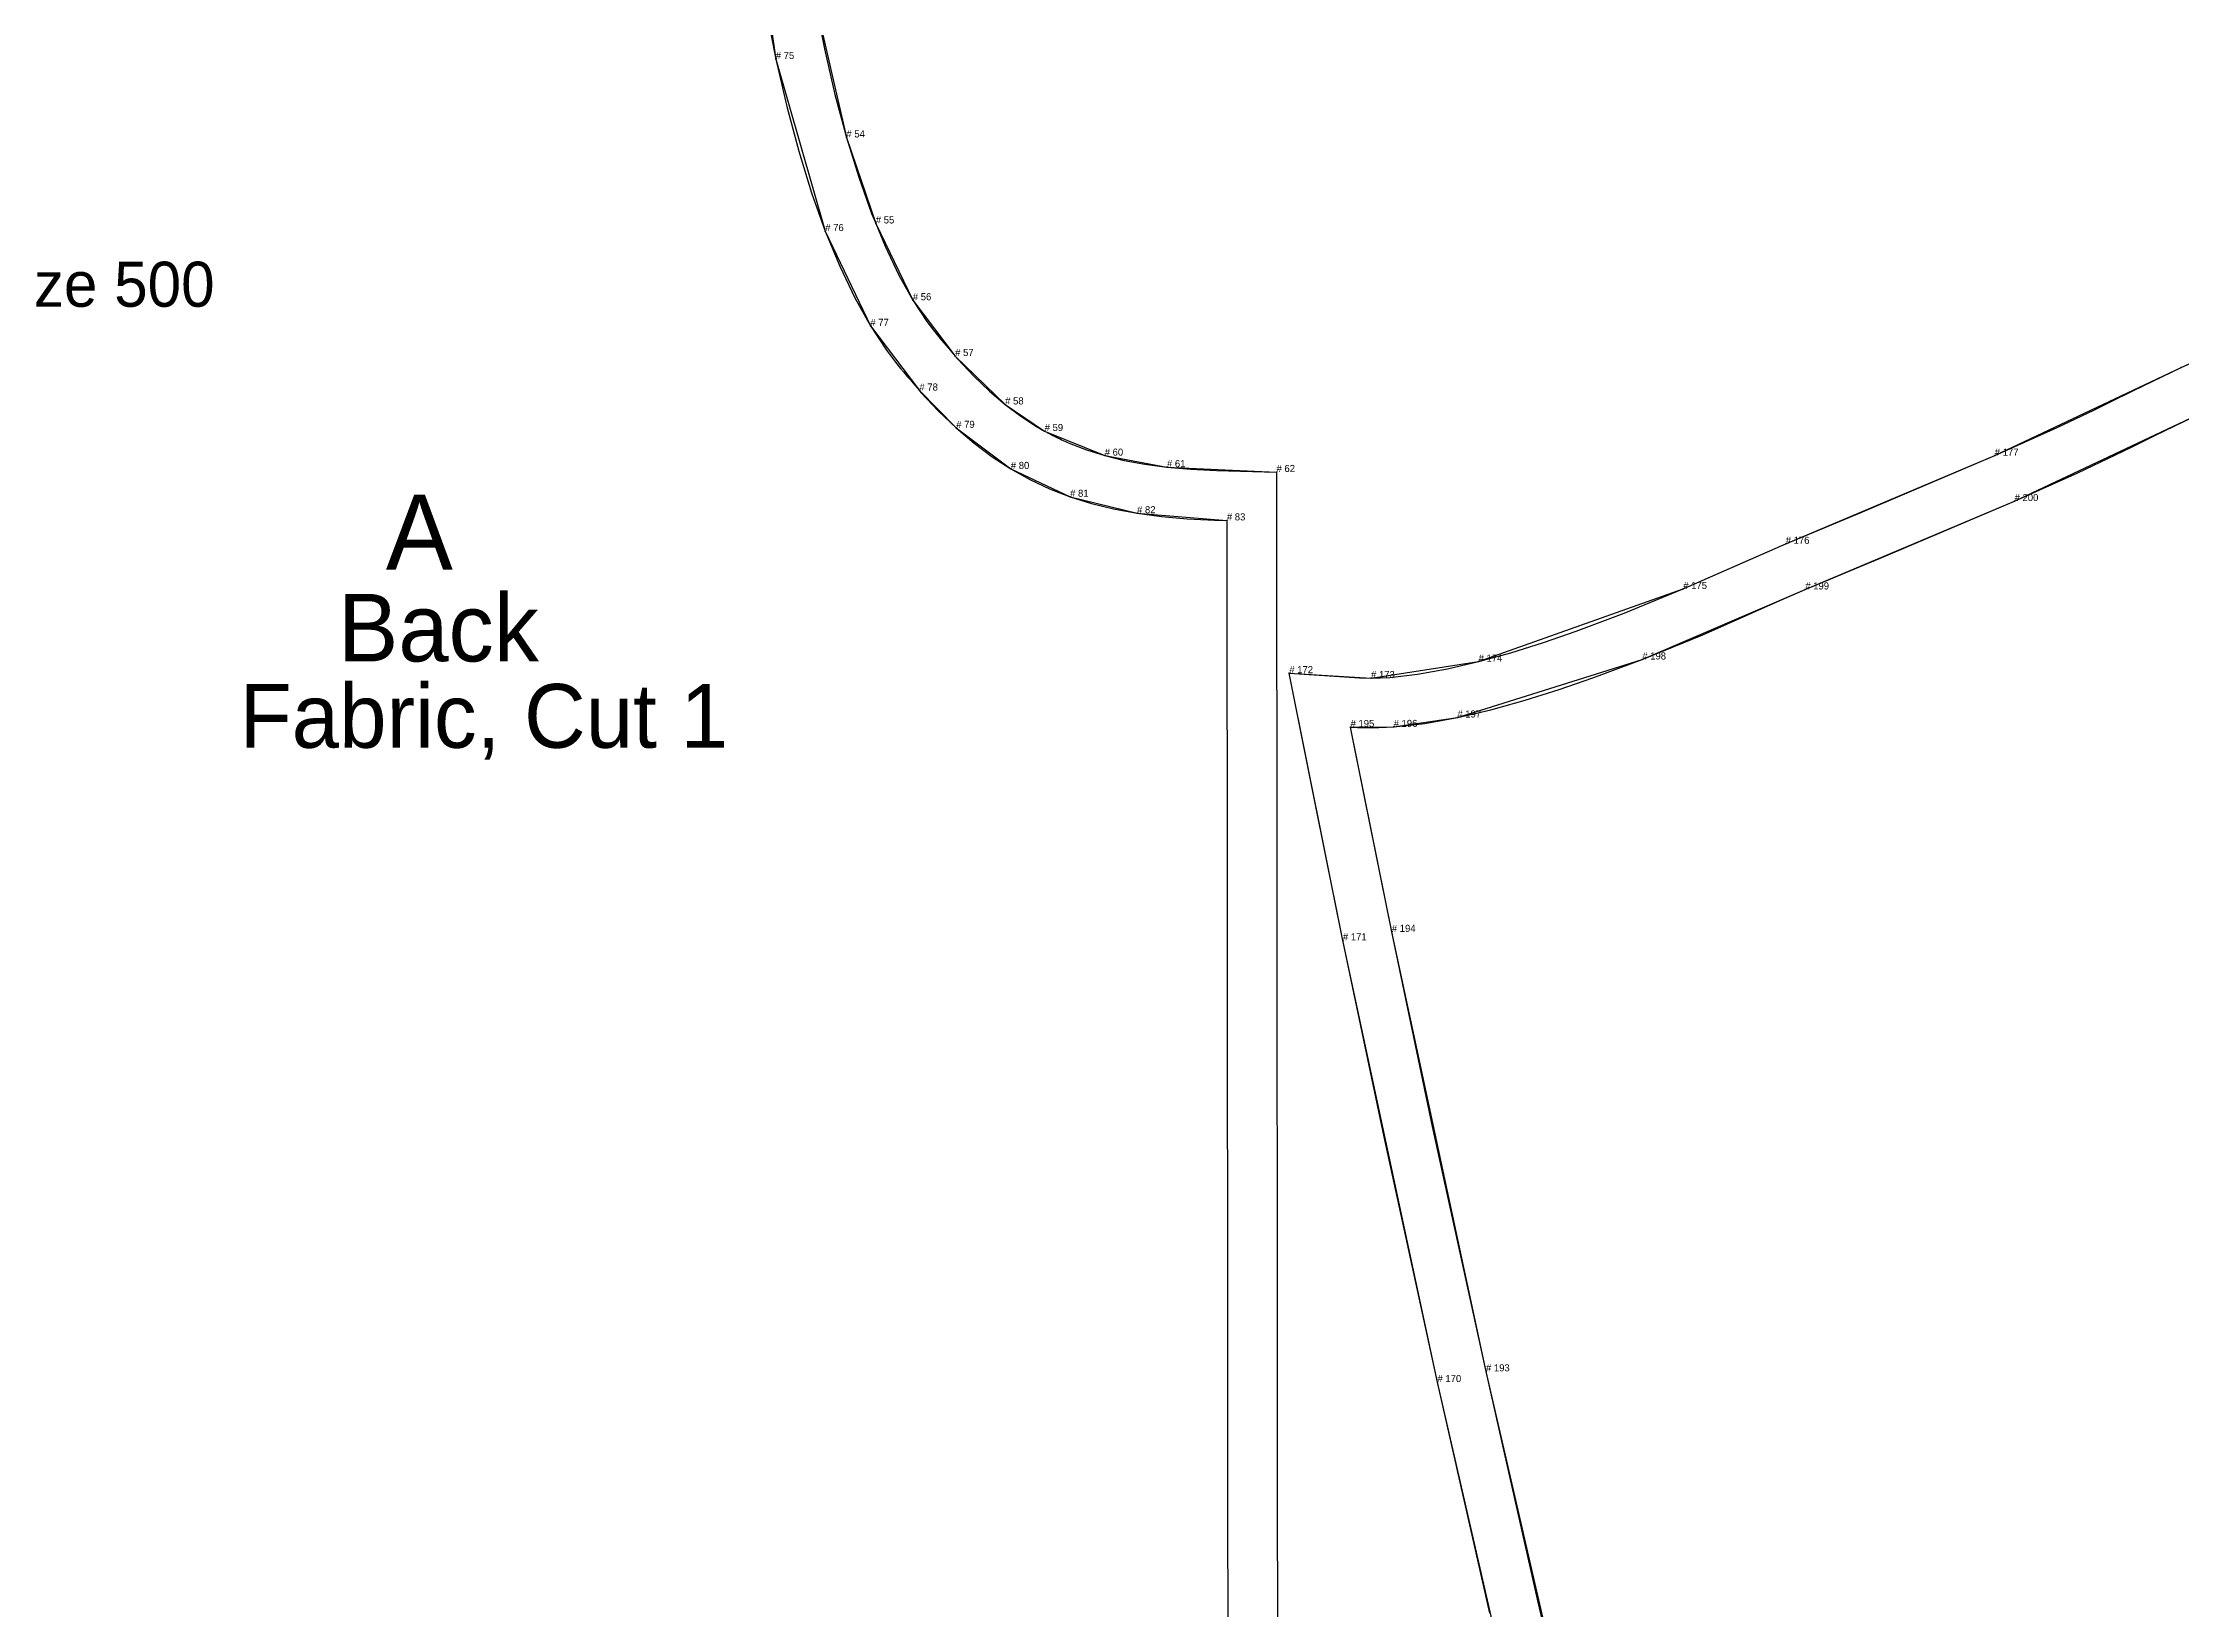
# Model space of a CAD drawing. Extents: x 0 to 1208, y -69 to 896.
# Drawn here: x 604.2 to 905.8, y 464.8 to 685.7 of the extents above; entities that cross this region are included whole.
import ezdxf

# ---------------------------------------------------------------- set-up
doc = ezdxf.new("R2010")
doc.units = 0
for name, color, linetype in [('1', 7, 'CONTINUOUS'), ('14', 7, 'CONTINUOUS'), ('15', 7, 'CONTINUOUS'), ('2', 7, 'CONTINUOUS'), ('3', 7, 'CONTINUOUS'), ('84', 7, 'CONTINUOUS'), ('87', 7, 'CONTINUOUS')]:
    doc.layers.add(name, color=color, linetype=linetype)

# ---------------------------------------------------------------- blocks, each defined once
blk = doc.blocks.new('piece_Back_s500_M')
at = {"layer": '1'}
blk.add_lwpolyline([(466.2, 879.06), (481.27, 880.57), (508.52, 885.34), (522.63, 889.33), (529.4, 892.12), (533.92, 895.09), (714.34, 840.91), (712.8, 823.72), (709.99, 786.21), (709.08, 761.41), (709.4, 723), (713.07, 691.77), (717.53, 672.36), (721.68, 660.23), (726.9, 649.4), (732.87, 641.53), (739.92, 634.7), (745.49, 630.95), (753.96, 627.48), (762.74, 625.85), (778.19, 625.17), (778.46, 256.52), (466.2, 256.52)], close=True, dxfattribs=at)
at = {"layer": '14'}
blk.add_lwpolyline([(466.2, 872.04), (482.15, 873.62), (510.1, 878.52), (526.5, 883.26), (530.96, 885.12), (535.2, 887.39), (706.86, 835.85), (705.71, 823.02), (703, 786.58), (701.91, 754.6), (701.87, 737.31), (703.06, 714.05), (707.57, 683.42), (714.55, 659.15), (720.91, 645.78), (727.83, 636.66), (733.02, 631.39), (740.72, 625.6), (749.08, 621.67), (758.52, 619.35), (771.19, 618.34), (771.46, 263.52), (466.2, 263.52)], close=True, dxfattribs=at)
at = {"layer": '2'}
for p in [(778.19, 625.17), (771.19, 618.34)]:
    blk.add_point(p, dxfattribs=at)
at = {"layer": '3'}
for p in [(707.57, 683.42), (717.53, 672.36), (714.55, 659.15), (721.68, 660.23), (726.9, 649.4), (720.91, 645.78), (732.87, 641.53), (727.83, 636.66), (739.92, 634.7), (733.02, 631.39), (745.49, 630.95), (753.96, 627.48), (740.72, 625.6), (762.74, 625.85), (749.08, 621.67), (758.52, 619.35)]:
    blk.add_point(p, dxfattribs=at)
at = {"layer": '84'}
blk.add_lwpolyline([(713.07, 691.77), (714.42, 684.88), (715.91, 678.41), (717.53, 672.36), (719.27, 666.77), (721.09, 661.65), (721.44, 660.81), (721.68, 660.23), (722.99, 657.04), (724.94, 652.94), (726.9, 649.4), (728.88, 646.4), (729.82, 645.17), (730.95, 643.77), (731.01, 643.7), (731.92, 642.64), (732.87, 641.53), (733.25, 641.09), (735.5, 638.7), (737.72, 636.58), (739.92, 634.7), (742.12, 633.04), (744.34, 631.59), (745.49, 630.95), (745.81, 630.77), (745.85, 630.75), (745.91, 630.71), (746.13, 630.59), (746.22, 630.54), (746.32, 630.49), (746.34, 630.47), (746.57, 630.35), (746.61, 630.32), (746.84, 630.22), (746.91, 630.18), (747.02, 630.13), (747.07, 630.11), (747.1, 630.09), (747.38, 629.96), (747.46, 629.92), (747.53, 629.89), (747.66, 629.83), (747.88, 629.73), (748.11, 629.62), (748.95, 629.23), (751.39, 628.28), (753.96, 627.48), (756.7, 626.8), (759.62, 626.26), (762.74, 625.85), (766.09, 625.55), (769.71, 625.37), (778.19, 625.17), (778.46, 256.52)], dxfattribs=at)
at = {"layer": '87'}
blk.add_lwpolyline([(706.18, 690.53), (707.57, 683.42), (709.12, 676.71), (710.81, 670.42), (712.62, 664.56), (714.55, 659.15), (716.59, 654.2), (718.71, 649.74), (720.91, 645.78), (723.17, 642.34), (724.32, 640.84), (724.46, 640.66), (725.18, 639.77), (725.57, 639.29), (725.94, 638.85), (726.07, 638.7), (726.55, 638.15), (726.93, 637.71), (727.52, 637.02), (727.83, 636.66), (728.05, 636.4), (730.53, 633.77), (733.02, 631.39), (735.54, 629.23), (738.1, 627.31), (740.72, 625.6), (743.41, 624.09), (746.19, 622.79), (749.08, 621.67), (752.08, 620.73), (755.22, 619.96), (758.52, 619.35), (761.98, 618.89), (765.61, 618.57), (769.45, 618.38), (771.19, 618.34), (771.46, 263.52)], dxfattribs=at)
at = {"layer": '1'}
for s, p in [('# 54', (717.53, 672.36)), ('# 55', (721.68, 660.23)), ('# 56', (726.9, 649.4)), ('# 57', (732.87, 641.53)), ('# 58', (739.92, 634.7)), ('# 59', (745.49, 630.95)), ('# 60', (753.96, 627.48)), ('# 61', (762.74, 625.85)), ('# 62', (778.19, 625.17))]:
    blk.add_text(s, height=1, dxfattribs=at).set_placement(p)
at = {"layer": '14'}
for s, p in [('# 75', (707.57, 683.42)), ('# 76', (714.55, 659.15)), ('# 77', (720.91, 645.78)), ('# 78', (727.83, 636.66)), ('# 79', (733.02, 631.39)), ('# 80', (740.72, 625.6)), ('# 81', (749.08, 621.67)), ('# 82', (758.52, 619.35)), ('# 83', (771.19, 618.34))]:
    blk.add_text(s, height=1, dxfattribs=at).set_placement(p)
at = {"layer": '15'}
for s, height, p in [('Size 500', 6.35, (595.39, 648.48)), ('A', 10.58, (652.59, 611.41)), ('Back', 9.53, (645.84, 598.45)), ('Fabric, Cut 1', 9, (631.95, 586.27))]:
    blk.add_text(s, height=height, dxfattribs=at).set_placement(p)
blk = doc.blocks.new('piece_Sleeve_1_s500_M')
at = {"layer": '1'}
blk.add_lwpolyline([(1027.54, 63.48), (881.64, 63.48), (875.75, 118.99), (863.68, 205.66), (848.3, 288.98), (829.25, 374.57), (815.53, 433.02), (800.89, 496.8), (787.55, 559.11), (779.99, 596.79), (791.52, 596.1), (806.69, 598.42), (835.55, 608.67), (850, 615.04), (879.48, 627.48), (905.77, 639.9), (935.29, 653.22), (948.18, 659.51), (966.78, 667.39), (973.76, 670.33), (991.18, 675.94), (1020.24, 683.25), (1027.87, 685.01)], close=True, dxfattribs=at)
at = {"layer": '14'}
blk.add_lwpolyline([(1020.55, 70.48), (887.98, 70.48), (882.7, 119.81), (875.67, 173.59), (867.96, 222.64), (859.57, 268.4), (849.04, 319.11), (829.24, 405.15), (807.73, 498.31), (794.45, 560.3), (788.63, 589.2), (794.71, 589.21), (803.69, 590.54), (829.77, 598.72), (852.76, 608.6), (882.28, 621.07), (908.75, 633.57), (938.23, 646.87), (951.12, 653.16), (969.47, 660.92), (976.37, 663.83), (993.09, 669.21), (1020.87, 676.21)], close=True, dxfattribs=at)
at = {"layer": '2'}
for p in [(779.99, 596.79), (788.63, 589.2)]:
    blk.add_point(p, dxfattribs=at)
at = {"layer": '3'}
for p in [(905.77, 639.9), (879.48, 627.48), (882.28, 621.07), (850, 615.04), (835.55, 608.67), (852.76, 608.6), (806.69, 598.42), (829.77, 598.72), (791.52, 596.1), (794.71, 589.21), (803.69, 590.54), (787.55, 559.11), (794.45, 560.3), (807.73, 498.31), (800.89, 496.8)]:
    blk.add_point(p, dxfattribs=at)
at = {"layer": '84'}
blk.add_lwpolyline([(808.27, 464.19), (800.89, 496.8), (793.35, 531.37), (787.6, 558.89), (787.59, 558.93), (787.58, 558.98), (787.57, 559.02), (787.56, 559.06), (787.55, 559.11), (783.72, 578), (779.99, 596.79), (789.9, 596.13), (791.52, 596.1), (794.18, 596.2), (798.09, 596.64), (802.28, 597.39), (806.69, 598.42), (811.24, 599.68), (815.86, 601.13), (820.44, 602.71), (827.21, 605.24), (835.55, 608.67), (845.92, 613.24), (850, 615.04), (860.48, 619.41), (879.48, 627.48), (888.29, 631.43), (893.46, 633.87), (895.71, 635), (899.06, 636.67), (905.77, 639.9), (915.6, 644.42)], dxfattribs=at)
at = {"layer": '87'}
blk.add_lwpolyline([(822.31, 434.76), (815.09, 465.75), (807.73, 498.31), (800.2, 532.83), (794.45, 560.3), (790.58, 579.37), (788.63, 589.2), (789.6, 589.13), (791.59, 589.09), (794.71, 589.21), (799.1, 589.71), (803.69, 590.54), (808.42, 591.64), (813.23, 592.97), (818.04, 594.48), (822.81, 596.12), (829.77, 598.72), (838.29, 602.22), (848.74, 606.84), (852.76, 608.6), (863.2, 612.95), (882.28, 621.07), (891.21, 625.07), (896.52, 627.58), (898.85, 628.74), (902.14, 630.39), (908.75, 633.57)], dxfattribs=at)
at = {"layer": '1'}
for s, p in [('# 177', (879.48, 627.48)), ('# 176', (850, 615.04)), ('# 175', (835.55, 608.67)), ('# 172', (779.99, 596.79)), ('# 173', (791.52, 596.1)), ('# 174', (806.69, 598.42)), ('# 171', (787.55, 559.11)), ('# 170', (800.89, 496.8))]:
    blk.add_text(s, height=1, dxfattribs=at).set_placement(p)
at = {"layer": '14'}
for s, p in [('# 200', (882.28, 621.07)), ('# 199', (852.76, 608.6)), ('# 198', (829.77, 598.72)), ('# 197', (803.69, 590.54)), ('# 195', (788.63, 589.2)), ('# 196', (794.71, 589.21)), ('# 194', (794.45, 560.3)), ('# 193', (807.73, 498.31))]:
    blk.add_text(s, height=1, dxfattribs=at).set_placement(p)

msp = doc.modelspace()

# ---------------------------------------------------------------- block references
at = {"layer": '1'}
for name in ['piece_Back_s500_M', 'piece_Sleeve_1_s500_M']:
    msp.add_blockref(name, (0, 0), dxfattribs=at)

doc.saveas('drawing.dxf')
